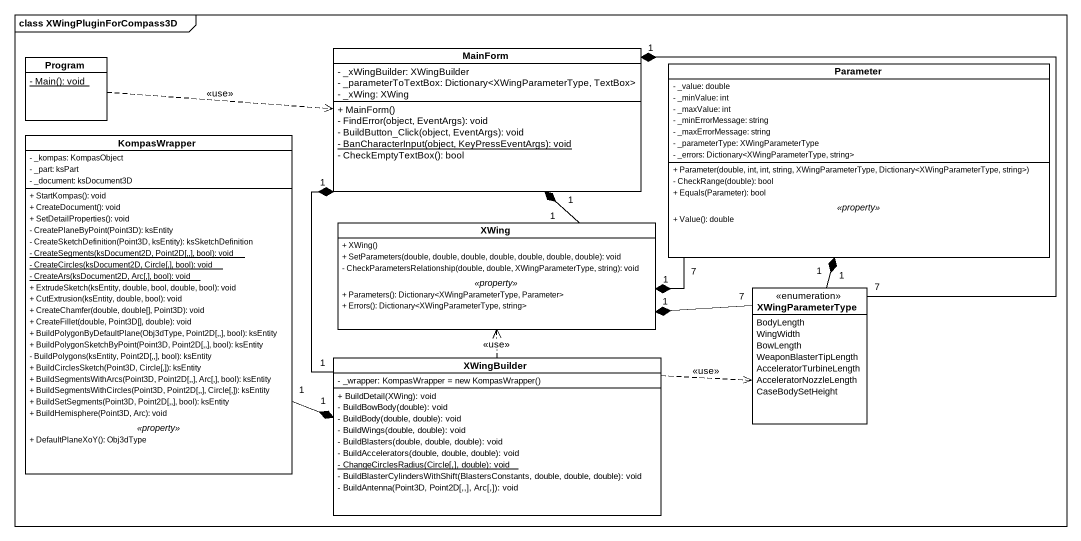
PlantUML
@startuml
mainframe class XWingPluginForCompass3D
hide circle
hide empty members
skinparam classAttributeIconSize 0
class Program #FFFFFF {
  {static} - Main(): void
}
class MainForm #FFFFFF {
  - _xWingBuilder: XWingBuilder
  - _parameterToTextBox: Dictionary<XWingParameterType, TextBox>
  - _xWing: XWing
  + MainForm()
  - FindError(object, EventArgs): void
  - BuildButton_Click(object, EventArgs): void
  {static} - BanCharacterInput(object, KeyPressEventArgs): void
  - CheckEmptyTextBox(): bool
}
class Parameter #FFFFFF {
  - _value: double
  - _minValue: int
  - _maxValue: int
  - _minErrorMessage: string
  - _maxErrorMessage: string
  - _parameterType: XWingParameterType
  - _errors: Dictionary<XWingParameterType, string>
  --
  + Parameter(double, int, int, string, XWingParameterType, Dictionary<XWingParameterType, string>)
  - CheckRange(double): bool
  + Equals(Parameter): bool
  .. <<property>> ..
  + Value(): double
}
class KompasWrapper #FFFFFF {
  - _kompas: KompasObject
  - _part: ksPart
  - _document: ksDocument3D
  --
  + StartKompas(): void
  + CreateDocument(): void
  + SetDetailProperties(): void
  - CreatePlaneByPoint(Point3D): ksEntity
  - CreateSketchDefinition(Point3D, ksEntity): ksSketchDefinition
  {static} - CreateSegments(ksDocument2D, Point2D[,,], bool): void
  {static} - CreateCircles(ksDocument2D, Circle[,], bool): void
  {static} - CreateArs(ksDocument2D, Arc[,], bool): void
  + ExtrudeSketch(ksEntity, double, bool, double, bool): void
  + CutExtrusion(ksEntity, double, bool): void
  + CreateChamfer(double, double[], Point3D): void
  + CreateFillet(double, Point3D[], double): void
  + BuildPolygonByDefaultPlane(Obj3dType, Point2D[,,], bool): ksEntity
  + BuildPolygonSketchByPoint(Point3D, Point2D[,,], bool): ksEntity
  - BuildPolygons(ksEntity, Point2D[,,], bool): ksEntity
  + BuildCirclesSketch(Point3D, Circle[,]): ksEntity
  + BuildSegmentsWithArcs(Point3D, Point2D[,,], Arc[,], bool): ksEntity
  + BuildSegmentsWithCircles(Point3D, Point2D[,,], Circle[,]): ksEntity
  + BuildSetSegments(Point3D, Point2D[,,], bool): ksEntity
  + BuildHemisphere(Point3D, Arc): void
  .. <<property>> ..
  + DefaultPlaneXoY(): Obj3dType
}
class XWing #FFFFFF {
  + XWing()
  + SetParameters(double, double, double, double, double, double, double): void
  - CheckParametersRelationship(double, double, XWingParameterType, string): void
  .. <<property>> ..
  + Parameters(): Dictionary<XWingParameterType, Parameter>
  + Errors(): Dictionary<XWingParameterType, string>
}
enum XWingParameterType #FFFFFF {
  BodyLength
  WingWidth
  BowLength
  WeaponBlasterTipLength
  AcceleratorTurbineLength
  AcceleratorNozzleLength
  CaseBodySetHeight
}
class XWingBuilder #FFFFFF {
  {field} - _wrapper: KompasWrapper = new KompasWrapper()
  + BuildDetail(XWing): void
  - BuildBowBody(double): void
  - BuildBody(double, double): void
  - BuildWings(double, double): void
  - BuildBlasters(double, double, double): void
  - BuildAccelerators(double, double, double): void
  {static} - ChangeCirclesRadius(Circle[,], double): void
  - BuildBlasterCylindersWithShift(BlastersConstants, double, double, double): void
  - BuildAntenna(Point3D, Point2D[,,], Arc[,]): void
}
Program .right.> MainForm : <<use>>
Parameter "7" -left-* "1" XWing
KompasWrapper "1" -right-* "1" XWingBuilder
XWing "1" -up-* "1" MainForm
XWingParameterType "7" -up-* "1" MainForm
XWingParameterType "1" -up-* "1" Parameter
XWingParameterType "7" -left-* "1" XWing
XWingBuilder "1" -up-* "1" MainForm
XWingBuilder .up.> XWing : <<use>>
XWingBuilder .right.> XWingParameterType : <<use>>
@enduml
